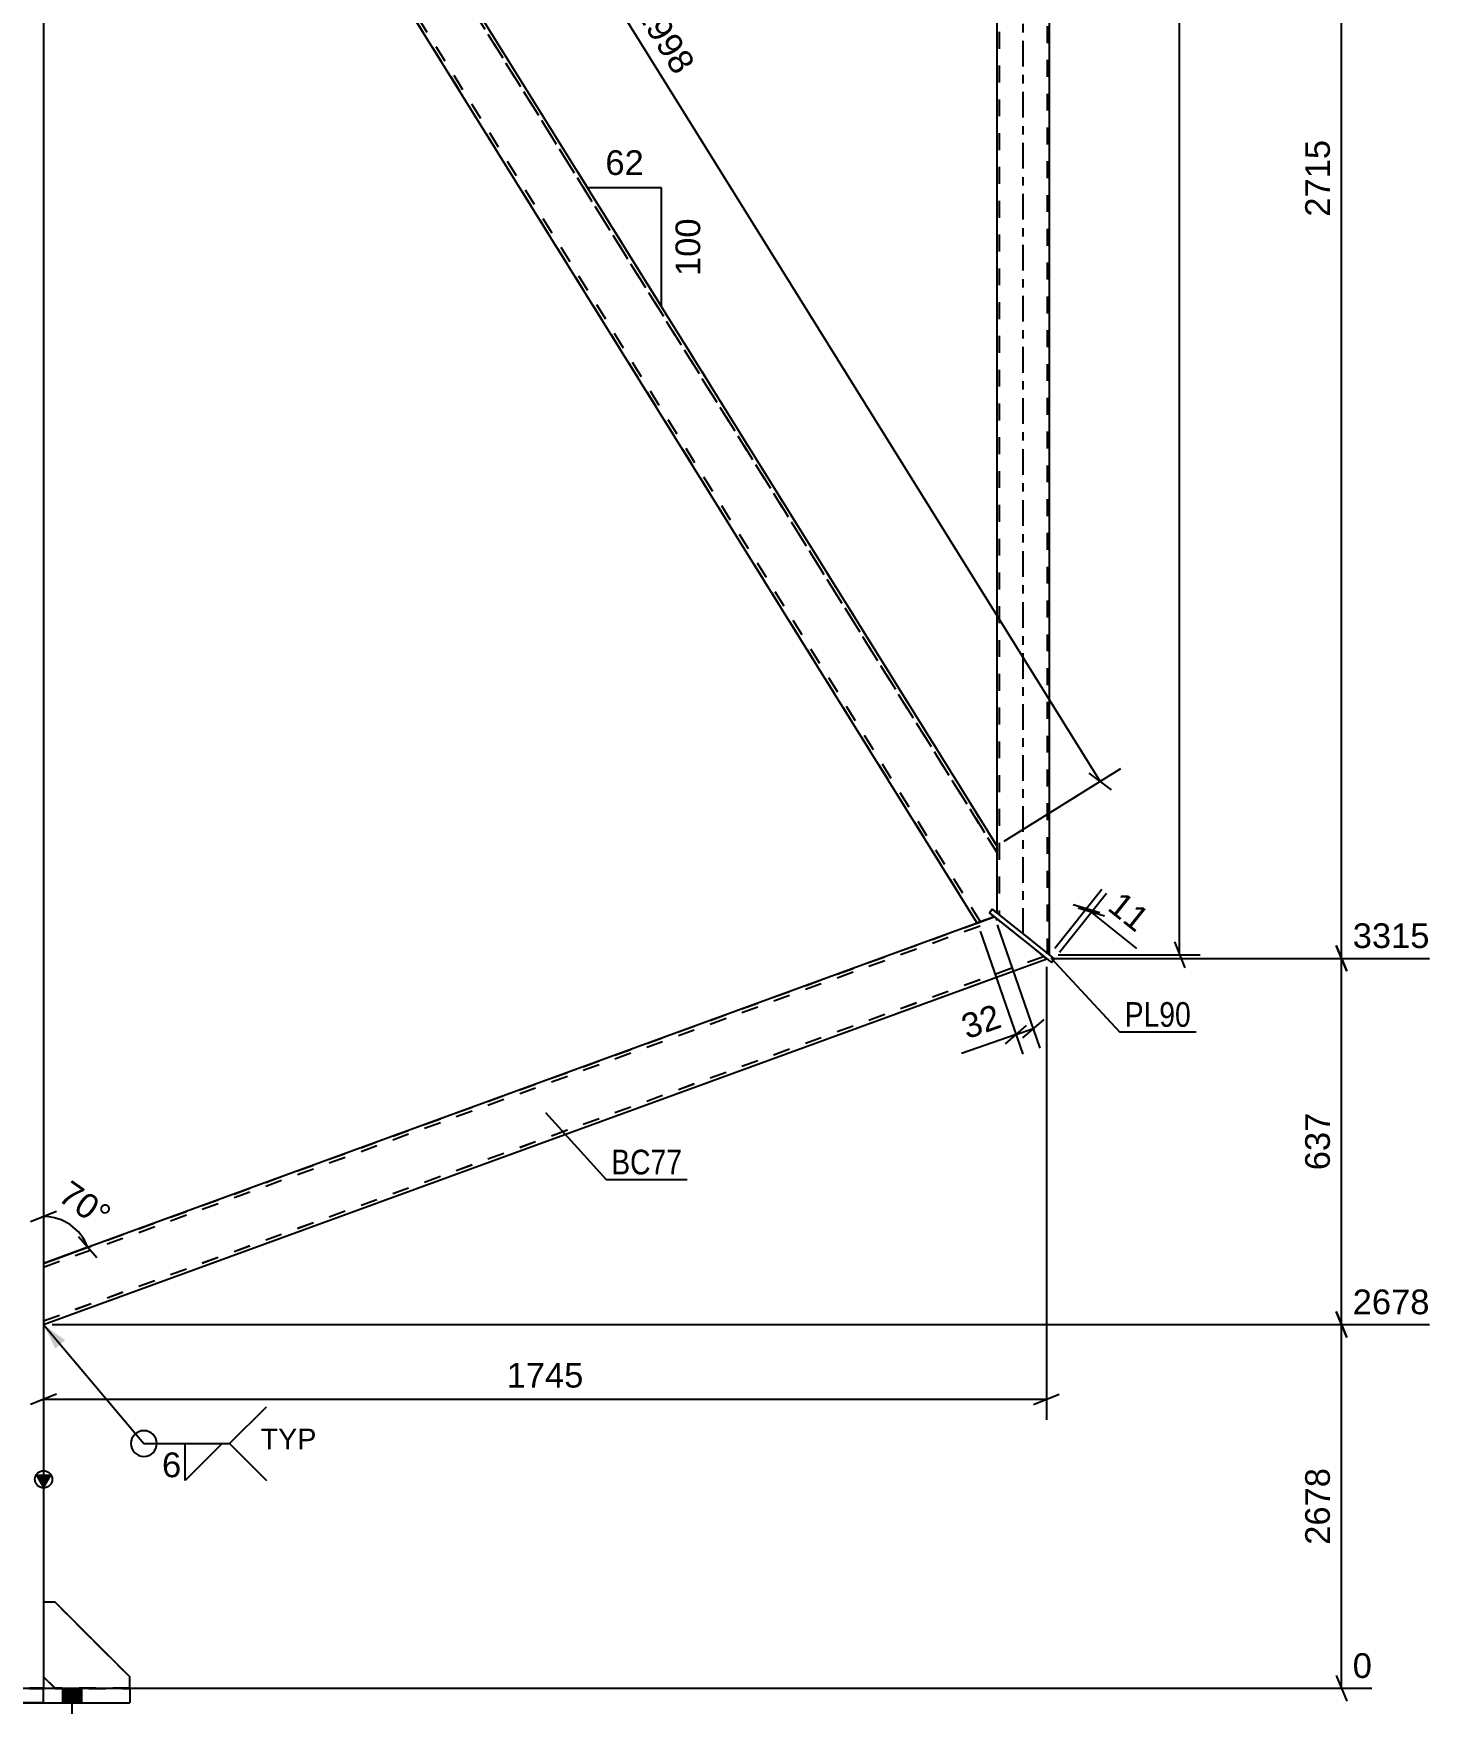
# Model space of a CAD drawing. Header units: millimetres. Extents: x 0 to 841, y 0 to 594.
# Drawn here: x 338.8 to 501.4, y 205.4 to 399.6 of the extents above; entities that cross this region are included whole.
import ezdxf

# ---------------------------------------------------------------- set-up
doc = ezdxf.new("R2010")
doc.units = ezdxf.units.MM
doc.linetypes.add('DXK_LINE_DOT2', pattern=[3.9198, 1.9599, -1.9599])
doc.linetypes.add('DXK_LINE_DOT3', pattern=[5.9187, 2.979, -0.9799, 0.9799, -0.9799])
doc.styles.add('Arial', font='ARIAL.TTF', dxfattribs={"height": 0.2})
doc.styles.add('Arial Narrow', font='ARIALN.TTF', dxfattribs={"height": 0.2})

# ---------------------------------------------------------------- blocks, each defined once
blk = doc.blocks.new('Part-284933679-5419 - 2603')
at = {"color": 2, "linetype": 'Continuous'}
for p, q in [((456.68, 292.74), (456.68, 522.41)), ((450.58, 513.09), (450.58, 305.41))]:
    blk.add_line(p, q, dxfattribs=at)
at = {"color": 7, "linetype": 'DXK_LINE_DOT2'}
for p, q in [((456.41, 522), (456.41, 292.95)), ((450.85, 513.5), (450.85, 297.4)), ((450.58, 305.41), (450.58, 297.61)), ((450.58, 297.61), (450.58, 297.61)), ((450.58, 297.61), (450.62, 297.58)), ((450.62, 297.58), (450.58, 297.61)), ((450.62, 297.58), (450.74, 297.49)), ((450.74, 297.49), (450.62, 297.58)), ((450.74, 297.49), (450.91, 297.35)), ((450.91, 297.35), (450.74, 297.49)), ((450.85, 297.4), (450.85, 297.4)), ((450.87, 297.38), (450.85, 297.4)), ((450.85, 297.4), (450.87, 297.38)), ((450.92, 297.34), (450.87, 297.38)), ((450.87, 297.38), (450.92, 297.34)), ((450.91, 297.35), (456.41, 292.95)), ((450.91, 297.35), (456.35, 293)), ((451.01, 297.27), (450.92, 297.34)), ((450.92, 297.34), (451.01, 297.27)), ((451.01, 297.27), (456.25, 293.08)), ((451.01, 297.27), (456.25, 293.08)), ((456.25, 293.08), (456.33, 293.02)), ((456.33, 293.01), (456.25, 293.08)), ((456.33, 293.02), (456.39, 292.97)), ((456.39, 292.97), (456.33, 293.01)), ((456.52, 292.86), (456.35, 293)), ((456.39, 292.97), (456.41, 292.95)), ((456.41, 292.95), (456.39, 292.97)), ((456.41, 292.95), (456.41, 292.95)), ((456.41, 292.95), (456.52, 292.86)), ((456.52, 292.86), (456.64, 292.77)), ((456.64, 292.77), (456.52, 292.86)), ((456.64, 292.77), (456.68, 292.74)), ((456.68, 292.74), (456.64, 292.77)), ((456.68, 292.74), (456.68, 292.74)), ((456.68, 292.74), (456.68, 292.74))]:
    blk.add_line(p, q, dxfattribs=at)
at = {"color": 7, "linetype": 'DXK_LINE_DOT3'}
blk.add_line((453.63, 295.18), (453.63, 517.75), dxfattribs=at)
blk = doc.blocks.new('Part-284933679-2610 - 2603')
at = {"color": 7, "linetype": 'DXK_LINE_DOT2'}
for p, q in [((341.32, 217.65), (339.99, 217.65)), ((339.99, 217.65), (339.99, 208.98)), ((341.32, 217.65), (339.99, 217.65)), ((349.99, 208.98), (341.32, 217.65)), ((341.32, 217.65), (341.32, 217.65)), ((341.32, 217.65), (349.99, 208.98)), ((341.32, 207.65), (339.99, 208.98)), ((349.99, 207.65), (349.99, 208.98)), ((341.32, 207.65), (341.31, 207.66)), ((341.32, 207.65), (349.99, 207.65)), ((341.32, 207.65), (341.32, 207.65)), ((341.32, 207.65), (349.99, 207.65))]:
    blk.add_line(p, q, dxfattribs=at)
at = {"color": 2, "linetype": 'Continuous'}
blk.add_line((341.31, 207.66), (339.99, 208.98), dxfattribs=at)
blk = doc.blocks.new('Part-284933679-2625 - 2603')
at = {"color": 7, "linetype": 'DXK_LINE_DOT2'}
for p, q in [((339.99, 256.95), (450.29, 297.16)), ((450.29, 297.16), (448.31, 296.44)), ((450.29, 297.16), (450.29, 297.16)), ((450.29, 297.16), (450.34, 297.12)), ((450.34, 297.12), (450.29, 297.16)), ((339.99, 256.53), (450.65, 296.87)), ((339.99, 256.53), (450.65, 296.87)), ((450.34, 297.12), (450.5, 296.99)), ((450.5, 296.99), (450.34, 297.12)), ((450.5, 296.99), (450.74, 296.8)), ((450.74, 296.8), (450.5, 296.99)), ((450.65, 296.87), (450.65, 296.87)), ((450.68, 296.85), (450.65, 296.87)), ((450.65, 296.87), (450.68, 296.85)), ((450.76, 296.79), (450.68, 296.85)), ((450.68, 296.85), (450.76, 296.78)), ((450.74, 296.8), (451.02, 296.58)), ((451.02, 296.58), (450.74, 296.8)), ((450.88, 296.69), (450.76, 296.79)), ((450.76, 296.78), (450.88, 296.69)), ((450.88, 296.69), (455.79, 292.76)), ((450.88, 296.69), (455.79, 292.76)), ((451.02, 296.58), (455.65, 292.88)), ((451.02, 296.58), (455.65, 292.88)), ((339.99, 250.29), (456.02, 292.58)), ((339.99, 250.28), (456.02, 292.58)), ((455.65, 292.88), (455.93, 292.65)), ((455.93, 292.65), (455.65, 292.88)), ((455.79, 292.76), (455.91, 292.67)), ((455.91, 292.67), (455.79, 292.76)), ((455.91, 292.67), (455.99, 292.61)), ((455.99, 292.61), (455.91, 292.67)), ((455.93, 292.65), (456.17, 292.46)), ((456.17, 292.46), (455.93, 292.65)), ((455.99, 292.61), (456.02, 292.58)), ((456.02, 292.58), (455.99, 292.61)), ((456.02, 292.58), (456.02, 292.58)), ((456.17, 292.46), (456.33, 292.34)), ((456.33, 292.33), (456.17, 292.46)), ((456.33, 292.34), (456.39, 292.29)), ((456.39, 292.29), (456.33, 292.33)), ((456.39, 292.29), (456.39, 292.29)), ((339.99, 256.96), (339.99, 249.86))]:
    blk.add_line(p, q, dxfattribs=at)
at = {"color": 2, "linetype": 'Continuous'}
for p, q in [((448.31, 296.44), (339.99, 256.96)), ((339.99, 249.86), (456.39, 292.29)), ((339.99, 249.86), (456.39, 292.29))]:
    blk.add_line(p, q, dxfattribs=at)
blk = doc.blocks.new('Bolt-284933679-2662 - 2603')
at = {"linetype": 'Continuous'}
for points in [[(302.22, 205.99), (304.42, 205.99), (304.42, 207.66), (302.22, 207.66)], [(302.22, 205.99), (304.42, 205.99), (304.42, 207.65), (302.22, 207.65)], [(315.55, 205.99), (317.75, 205.99), (317.75, 207.66), (315.55, 207.66)], [(315.55, 205.98), (317.75, 205.98), (317.75, 207.65), (315.55, 207.65)], [(328.89, 205.99), (331.09, 205.99), (331.09, 207.66), (328.89, 207.66)], [(328.89, 205.98), (331.09, 205.98), (331.09, 207.65), (328.89, 207.65)], [(342.22, 205.99), (344.42, 205.99), (344.42, 207.66), (342.22, 207.66)], [(342.22, 205.99), (344.42, 205.99), (344.42, 207.65), (342.22, 207.65)]]:
    blk.add_hatch(color=1, dxfattribs=at).paths.add_polyline_path(points)
at = {"color": 1, "linetype": 'Continuous'}
for p, q in [((302.22, 205.99), (302.22, 207.66)), ((302.22, 205.99), (302.22, 207.65)), ((303.32, 204.72), (303.32, 207.66)), ((303.32, 204.72), (303.32, 207.65)), ((304.42, 205.99), (304.42, 207.66)), ((304.42, 205.99), (304.42, 207.65)), ((315.55, 205.99), (315.55, 207.66)), ((315.55, 205.98), (315.55, 207.65)), ((316.65, 204.72), (316.65, 207.66)), ((316.65, 204.72), (316.65, 207.65)), ((317.75, 205.99), (317.75, 207.66)), ((317.75, 205.98), (317.75, 207.65)), ((328.89, 205.99), (328.89, 207.66)), ((328.89, 205.98), (328.89, 207.65)), ((329.99, 204.72), (329.99, 207.66)), ((329.99, 204.72), (329.99, 207.65)), ((331.09, 205.99), (331.09, 207.66)), ((331.09, 205.98), (331.09, 207.65)), ((342.22, 205.99), (342.22, 207.66)), ((342.22, 205.99), (342.22, 207.65)), ((343.32, 204.72), (343.32, 207.66)), ((343.32, 204.72), (343.32, 207.65)), ((344.42, 205.99), (344.42, 207.66)), ((344.42, 205.99), (344.42, 207.65))]:
    blk.add_line(p, q, dxfattribs=at)
blk = doc.blocks.new('Part-284933679-2737 - 2603')
at = {"linetype": 'Continuous'}
blk.add_hatch(color=2, dxfattribs=at).paths.add_polyline_path([(339.99, 231), (339.19, 232.4), (340.79, 232.4)])
at = {"color": 2, "linetype": 'Continuous'}
for p, q in [((339.99, 482.09), (339.99, 231.09)), ((339.99, 231), (339.19, 232.4)), ((339.19, 232.4), (340.79, 232.4)), ((340.79, 232.4), (339.99, 231)), ((339.99, 230.99), (339.99, 217.66)), ((339.99, 208.99), (339.99, 207.66))]:
    blk.add_line(p, q, dxfattribs=at)
at = {"color": 7, "linetype": 'DXK_LINE_DOT2'}
for p, q in [((339.99, 217.66), (339.99, 208.99)), ((339.21, 207.66), (338.34, 207.66)), ((338.34, 207.65), (339.21, 207.65)), ((339.78, 207.66), (339.21, 207.66)), ((339.21, 207.65), (339.78, 207.65)), ((339.99, 207.66), (339.78, 207.66)), ((339.78, 207.65), (339.99, 207.65)), ((339.99, 207.65), (339.99, 207.66)), ((339.99, 207.66), (339.99, 207.65))]:
    blk.add_line(p, q, dxfattribs=at)
at = {"color": 2, "linetype": 'Continuous'}
blk.add_circle((339.99, 231.9), 1, dxfattribs=at)
blk = doc.blocks.new('Part-284933679-2680 - 2603')
at = {"color": 2, "linetype": 'Continuous'}
for p, q in [((341.32, 217.66), (339.99, 217.66)), ((339.99, 217.66), (339.99, 208.99)), ((349.99, 208.99), (341.32, 217.66)), ((341.32, 217.66), (341.32, 217.66)), ((341.32, 207.66), (339.99, 208.99)), ((349.99, 207.66), (349.99, 208.99))]:
    blk.add_line(p, q, dxfattribs=at)
at = {"color": 7, "linetype": 'DXK_LINE_DOT2'}
for p, q in [((341.32, 217.66), (339.99, 217.66)), ((341.32, 217.66), (349.99, 208.99)), ((341.32, 207.66), (339.99, 208.99)), ((341.32, 207.66), (341.32, 207.66)), ((341.32, 207.66), (349.99, 207.66)), ((341.32, 207.66), (341.32, 207.66)), ((349.99, 207.66), (341.32, 207.66)), ((349.99, 207.66), (349.99, 207.66)), ((349.99, 207.66), (349.99, 207.66))]:
    blk.add_line(p, q, dxfattribs=at)
blk = doc.blocks.new('Part-284933679-2732 - 2603')
at = {"color": 2, "linetype": 'Continuous'}
for p, q in [((296.65, 207.66), (306.65, 207.66)), ((296.65, 205.98), (296.65, 207.66)), ((306.65, 205.99), (296.65, 205.99)), ((296.65, 205.99), (296.65, 205.98)), ((296.65, 205.98), (306.65, 205.98)), ((306.65, 207.66), (339.99, 207.66)), ((306.65, 207.66), (306.65, 205.99)), ((306.65, 205.99), (339.99, 205.99)), ((339.99, 205.98), (306.65, 205.98)), ((339.99, 207.66), (349.99, 207.66)), ((339.99, 205.99), (339.99, 207.66)), ((339.99, 205.99), (349.99, 205.99)), ((339.99, 205.98), (349.99, 205.98)), ((349.99, 207.66), (349.99, 205.98))]:
    blk.add_line(p, q, dxfattribs=at)
at = {"color": 7, "linetype": 'DXK_LINE_DOT2'}
for p, q in [((306.65, 207.65), (296.65, 207.65)), ((339.99, 207.65), (306.65, 207.65)), ((306.65, 205.98), (306.65, 205.99)), ((349.99, 207.65), (339.99, 207.65)), ((339.99, 205.99), (339.99, 205.98)), ((349.99, 207.66), (349.99, 207.65))]:
    blk.add_line(p, q, dxfattribs=at)
blk = doc.blocks.new('Part-284933679-2761 - 2603')
at = {"color": 2, "linetype": 'Continuous'}
for p, q in [((449.73, 297.61), (450.06, 298.03)), ((449.73, 297.61), (456.91, 291.88)), ((450.06, 298.03), (457.24, 292.29)), ((456.38, 292.29), (456.91, 291.87)), ((456.91, 291.87), (457.24, 292.29)), ((457.24, 292.29), (456.91, 291.88)), ((456.91, 291.88), (456.91, 291.87))]:
    blk.add_line(p, q, dxfattribs=at)
at = {"color": 7, "linetype": 'DXK_LINE_DOT2'}
for p, q in [((450.06, 298.03), (449.73, 297.61)), ((449.73, 297.61), (449.73, 297.61)), ((449.73, 297.61), (456.38, 292.29)), ((450.06, 298.03), (450.06, 298.03)), ((450.06, 298.03), (457.24, 292.29)), ((457.24, 292.29), (457.24, 292.29))]:
    blk.add_line(p, q, dxfattribs=at)
blk = doc.blocks.new('Part-284933679-2794 - 2603')
at = {"color": 7, "linetype": 'DXK_LINE_DOT2'}
for p, q in [((344.37, 474.92), (339.99, 473.33)), ((344.37, 474.92), (339.99, 473.33)), ((339.99, 473.33), (344.22, 474.87)), ((344.51, 474.98), (344.22, 474.87)), ((344.37, 474.92), (344.49, 474.97)), ((344.49, 474.97), (344.37, 474.92)), ((344.49, 474.97), (344.57, 475)), ((344.57, 475), (344.49, 474.97)), ((344.76, 475.07), (344.51, 474.98)), ((344.57, 475), (344.6, 475.01)), ((344.6, 475.01), (344.57, 475)), ((344.6, 475.01), (344.6, 475.01)), ((450.58, 304.66), (344.6, 475.01)), ((344.6, 475.01), (450.58, 304.66)), ((344.93, 475.13), (344.76, 475.07)), ((344.99, 475.15), (344.93, 475.13)), ((344.99, 475.15), (344.99, 475.15)), ((450.58, 305.41), (344.99, 475.15)), ((339.99, 473.33), (339.99, 470.57)), ((448.69, 296.58), (339.99, 471.32)), ((448.69, 296.58), (339.99, 471.32)), ((448.31, 296.44), (339.99, 470.57)), ((450.58, 305.41), (450.58, 305.41)), ((450.58, 305.3), (450.58, 303.9)), ((450.58, 304.66), (450.58, 304.66)), ((448.93, 296.67), (450.29, 297.16)), ((448.93, 296.67), (450.29, 297.16)), ((448.93, 296.67), (450.29, 297.16)), ((449.73, 297.61), (450.06, 298.03)), ((450.06, 298.03), (449.73, 297.61)), ((450.06, 298.03), (449.73, 297.61)), ((449.73, 297.61), (450.06, 298.03)), ((450.29, 297.16), (449.73, 297.61)), ((449.73, 297.61), (450.29, 297.16)), ((449.73, 297.61), (450.29, 297.16)), ((450.29, 297.16), (449.73, 297.61)), ((449.73, 297.61), (449.73, 297.61)), ((449.73, 297.61), (449.73, 297.61)), ((450.06, 298.03), (450.58, 297.61)), ((450.58, 297.61), (450.06, 298.03)), ((450.58, 297.61), (450.06, 298.03)), ((450.06, 298.03), (450.58, 297.61)), ((450.06, 298.03), (450.06, 298.03)), ((450.06, 298.03), (450.06, 298.03)), ((450.29, 297.16), (450.29, 297.16)), ((450.29, 297.16), (450.29, 297.16)), ((450.58, 297.61), (450.58, 297.61)), ((450.58, 297.61), (450.58, 297.61)), ((450.58, 297.61), (450.58, 297.61)), ((448.31, 296.44), (448.37, 296.46)), ((448.31, 296.44), (448.31, 296.44)), ((448.37, 296.46), (448.53, 296.52)), ((448.53, 296.52), (448.78, 296.61)), ((448.72, 296.59), (448.69, 296.58)), ((448.69, 296.58), (448.72, 296.59)), ((448.69, 296.58), (448.69, 296.58)), ((448.8, 296.62), (448.72, 296.59)), ((448.72, 296.59), (448.78, 296.62)), ((448.78, 296.61), (448.93, 296.67)), ((448.78, 296.62), (448.8, 296.62)), ((448.93, 296.67), (448.8, 296.62)), ((448.8, 296.62), (448.93, 296.67))]:
    blk.add_line(p, q, dxfattribs=at)
at = {"color": 2, "linetype": 'Continuous'}
for p, q in [((344.22, 474.87), (339.99, 473.33)), ((344.22, 474.87), (344.51, 474.98)), ((344.51, 474.98), (344.76, 475.07)), ((344.76, 475.07), (344.93, 475.13)), ((344.93, 475.13), (344.99, 475.15)), ((344.99, 475.15), (450.58, 305.41)), ((448.31, 296.44), (339.99, 470.57)), ((450.58, 305.41), (450.58, 303.9)), ((450.58, 303.9), (450.58, 297.61)), ((449.08, 296.72), (450.29, 297.16)), ((448.37, 296.46), (448.31, 296.44)), ((448.53, 296.52), (448.37, 296.46)), ((448.78, 296.62), (448.53, 296.52)), ((449.08, 296.72), (448.78, 296.62))]:
    blk.add_line(p, q, dxfattribs=at)
blk = doc.blocks.new('AngleDimension-284933679-9780 - 2603')
at = {"color": 7, "linetype": 'Continuous'}
for p, q in [((405.75, 377.47), (403.11, 381.72)), ((411.67, 381.72), (403.11, 381.72)), ((411.67, 367.96), (403.11, 381.72)), ((411.67, 367.96), (411.67, 381.72))]:
    blk.add_line(p, q, dxfattribs=at)
at = {"color": 0}
for points in [[(410.21, 382.62), (410.21, 386.82), (404.57, 386.82), (404.57, 382.62)], [(416.77, 378.77), (412.57, 378.77), (412.57, 370.9), (416.77, 370.9)]]:
    blk.add_wipeout(points, dxfattribs=at)
at = {"color": 3, "style": 'Arial'}
blk.add_text('62', height=2.865, dxfattribs=at).set_placement((405.17, 383.22))
blk.add_text('100', height=2.865, rotation=90.0002, dxfattribs=at).set_placement((416.17, 371.5))
blk = doc.blocks.new('StraightDimension-284933679-9416 - 2603')
at = {"color": 7, "linetype": 'Continuous'}
for p, q in [((491.17, 248.36), (489.97, 251.36)), ((340.99, 249.86), (500.76, 249.86)), ((490.57, 207.66), (490.57, 249.86)), ((489.97, 209.16), (491.17, 206.16)), ((340.99, 207.66), (494.09, 207.66))]:
    blk.add_line(p, q, dxfattribs=at)
at = {"color": 0, "linetype": 'Continuous'}
for points in [[(501.36, 250.46), (501.36, 254.66), (491.27, 254.66), (491.27, 250.46)], [(494.69, 208.26), (494.69, 212.46), (491.27, 212.46), (491.27, 208.26)]]:
    blk.add_wipeout(points, dxfattribs=at)
at = {"color": 0}
blk.add_wipeout([(489.82, 233.8), (485.62, 233.8), (485.62, 223.71), (489.82, 223.71)], dxfattribs=at)
at = {"color": 3, "linetype": 'Continuous', "style": 'Arial'}
for s, height, p in [('2678', 2.865, (491.87, 251.06)), ('0', 2.87, (491.87, 208.86))]:
    blk.add_text(s, height=height, dxfattribs=at).set_placement(p)
at = {"color": 3, "style": 'Arial'}
blk.add_text('2678', height=2.865, rotation=90.0002, dxfattribs=at).set_placement((489.22, 224.31))
blk = doc.blocks.new('StraightDimension-284933679-9414 - 2603')
at = {"color": 7, "linetype": 'Continuous'}
for p, q in [((491.17, 471.83), (489.97, 474.83)), ((340.99, 473.33), (500.76, 473.33)), ((490.57, 292.34), (490.57, 473.33)), ((489.97, 293.84), (491.17, 290.84)), ((457.33, 292.34), (500.76, 292.34))]:
    blk.add_line(p, q, dxfattribs=at)
at = {"color": 0, "linetype": 'Continuous'}
blk.add_wipeout([(501.36, 473.93), (501.36, 478.13), (491.27, 478.13), (491.27, 473.93)], dxfattribs=at)
at = {"color": 0}
blk.add_wipeout([(489.82, 387.88), (485.62, 387.88), (485.62, 377.78), (489.82, 377.78)], dxfattribs=at)
at = {"color": 3, "linetype": 'Continuous', "style": 'Arial'}
blk.add_text('6030', height=2.865, dxfattribs=at).set_placement((491.87, 474.53))
at = {"color": 3, "style": 'Arial'}
blk.add_text('2715', height=2.865, rotation=90.0002, dxfattribs=at).set_placement((489.22, 378.38))
blk = doc.blocks.new('StraightDimension-284933679-9973 - 2603')
at = {"color": 7, "linetype": 'Continuous'}
for p, q in [((471.78, 292.74), (471.78, 522.41)), ((471.18, 294.24), (472.38, 291.24)), ((457.68, 292.74), (474.18, 292.74))]:
    blk.add_line(p, q, dxfattribs=at)
blk = doc.blocks.new('AngleDimension-284933679-3102 - 2603')
at = {"color": 7, "linetype": 'Continuous'}
for p, q in [((338.49, 261.8), (341.49, 263)), ((339.99, 262.4), (339.99, 256.95)), ((345.11, 258.82), (339.99, 256.95)), ((340.93, 257.29), (345.11, 258.82)), ((346.18, 257.62), (344.03, 260.02))]:
    blk.add_line(p, q, dxfattribs=at)
blk.add_arc((339.99, 256.95), 5.45, 20.0285, 90, dxfattribs=at)
at = {"color": 0}
blk.add_wipeout([(346.6, 260.08), (349, 263.52), (343.07, 267.67), (340.66, 264.23)], dxfattribs=at)
at = {"color": 3, "style": 'Arial'}
blk.add_text('70°', height=2.865, rotation=-34.9848, dxfattribs=at).set_placement((341.49, 264.38))
blk = doc.blocks.new('StraightDimension-284933679-9415 - 2603')
at = {"color": 7, "linetype": 'Continuous'}
for p, q in [((491.17, 290.84), (489.97, 293.84)), ((457.33, 292.34), (500.76, 292.34)), ((490.57, 249.86), (490.57, 292.34)), ((489.97, 251.36), (491.17, 248.36)), ((340.99, 249.86), (500.76, 249.86))]:
    blk.add_line(p, q, dxfattribs=at)
at = {"color": 0, "linetype": 'Continuous'}
blk.add_wipeout([(501.36, 292.94), (501.36, 297.14), (491.27, 297.14), (491.27, 292.94)], dxfattribs=at)
at = {"color": 0}
blk.add_wipeout([(489.82, 275.03), (485.62, 275.03), (485.62, 267.16), (489.82, 267.16)], dxfattribs=at)
at = {"color": 3, "linetype": 'Continuous', "style": 'Arial'}
blk.add_text('3315', height=2.865, dxfattribs=at).set_placement((491.87, 293.54))
at = {"color": 3, "style": 'Arial'}
blk.add_text('637', height=2.865, rotation=90.0002, dxfattribs=at).set_placement((489.22, 267.76))
blk = doc.blocks.new('StraightDimension-284933679-9465 - 2603')
at = {"color": 7, "linetype": 'Continuous'}
for p, q in [((457.3, 293.52), (462.76, 300.36)), ((457.86, 293.07), (463.32, 299.91)), ((459.44, 298.6), (462.53, 297.66)), ((463.09, 297.22), (460, 298.15)), ((460.99, 298.13), (461.55, 297.68))]:
    blk.add_line(p, q, dxfattribs=at)
at = {"color": 0}
blk.add_wipeout([(466.84, 294.42), (469.46, 297.7), (465.05, 301.22), (462.42, 297.94)], dxfattribs=at)
at = {"color": 7, "linetype": 'Continuous'}
blk.add_line((461.55, 297.68), (466.78, 293.5), dxfattribs=at)
blk.add_line((461.55, 297.68), (466.78, 293.5), dxfattribs=at)
at = {"color": 3, "style": 'Arial'}
blk.add_text('11', height=2.865, rotation=-38.6174, dxfattribs=at).set_placement((463.27, 298.04))
blk = doc.blocks.new('StraightDimension-284933679-9798 - 2603')
at = {"color": 7, "linetype": 'Continuous'}
for p, q in [((345.84, 475.68), (359.39, 484.1)), ((358.27, 481.64), (355.66, 483.56)), ((356.97, 482.6), (462.56, 312.86)), ((451.43, 305.94), (464.98, 314.37)), ((461.26, 313.82), (463.86, 311.91))]:
    blk.add_line(p, q, dxfattribs=at)
at = {"color": 0}
blk.add_wipeout([(413.06, 393.84), (416.63, 396.06), (411.3, 404.63), (407.73, 402.41)], dxfattribs=at)
at = {"color": 3, "style": 'Arial'}
blk.add_text('2998', height=2.865, rotation=-58.1151, dxfattribs=at).set_placement((408.56, 402.22))
blk = doc.blocks.new('StraightDimension-284933679-9939 - 2603')
at = {"color": 7, "linetype": 'Continuous'}
for p, q in [((456.33, 291.34), (456.33, 238.8)), ((339.99, 248.86), (339.99, 238.8)), ((341.49, 241.8), (338.49, 240.6)), ((339.99, 241.2), (456.33, 241.2)), ((454.83, 240.6), (457.83, 241.8))]:
    blk.add_line(p, q, dxfattribs=at)
at = {"color": 0}
blk.add_wipeout([(403.21, 241.95), (403.21, 246.15), (393.11, 246.15), (393.11, 241.95)], dxfattribs=at)
at = {"color": 3, "style": 'Arial'}
blk.add_text('1745', height=2.865, dxfattribs=at).set_placement((393.71, 242.55))
blk = doc.blocks.new('StraightDimension-284933679-20827 - 2603')
at = {"color": 7, "linetype": 'Continuous'}
for p, q in [((448.64, 295.5), (453.6, 281.23)), ((450.61, 296.22), (455.59, 281.92)), ((451.59, 282.43), (454.03, 284.55)), ((452.81, 283.49), (454.8, 284.19)), ((456.02, 285.25), (453.58, 283.13))]:
    blk.add_line(p, q, dxfattribs=at)
at = {"color": 0}
blk.add_wipeout([(452.07, 284.03), (450.69, 288), (445.36, 286.14), (446.74, 282.17)], dxfattribs=at)
at = {"color": 7, "linetype": 'Continuous'}
blk.add_line((452.81, 283.49), (446.49, 281.29), dxfattribs=at)
blk.add_line((452.81, 283.49), (446.49, 281.29), dxfattribs=at)
at = {"color": 3, "style": 'Arial'}
blk.add_text('32', height=2.865, rotation=19.1826, dxfattribs=at).set_placement((447.11, 282.94))
blk = doc.blocks.new('Mark-284933679-9831 - 2603')
at = {"color": 0}
blk.add_wipeout([(414.07, 267.28), (414.07, 270.28), (405.85, 270.28), (405.85, 267.28)], dxfattribs=at)
blk.add_wipeout([(414.07, 267.28), (414.07, 270.28), (405.85, 270.28), (405.85, 267.28)], dxfattribs=at)
at = {"color": 30, "linetype": 'Continuous'}
for p, q in [((398.22, 274.46), (405.25, 266.68)), ((405.25, 266.68), (414.67, 266.68))]:
    blk.add_line(p, q, dxfattribs=at)
at = {"color": 3, "style": 'Arial Narrow'}
blk.add_text('BC77', height=2.863, dxfattribs=at).set_placement((405.85, 267.28))
blk = doc.blocks.new('Mark-284933679-2757 - 2603')
at = {"color": 0}
blk.add_wipeout([(473.1, 284.4), (473.1, 287.4), (465.42, 287.4), (465.42, 284.4)], dxfattribs=at)
blk.add_wipeout([(473.1, 284.4), (473.1, 287.4), (465.42, 287.4), (465.42, 284.4)], dxfattribs=at)
at = {"color": 30, "linetype": 'Continuous'}
for p, q in [((456.84, 292.39), (464.82, 283.8)), ((464.82, 283.8), (473.7, 283.8))]:
    blk.add_line(p, q, dxfattribs=at)
at = {"color": 3, "style": 'Arial Narrow'}
blk.add_text('PL90', height=2.863, dxfattribs=at).set_placement((465.42, 284.4))
blk = doc.blocks.new('WeldMark-284933679-10032 - 2603')
at = {"linetype": 'Continuous'}
blk.add_hatch(color=30, dxfattribs=at).paths.add_polyline_path([(341.35, 247.08), (339.99, 249.86), (342.49, 248.05)])
at = {"color": 30, "linetype": 'Continuous'}
blk.add_line((339.99, 249.86), (351.63, 236.05), dxfattribs=at)
at = {"color": 3, "linetype": 'Continuous'}
for q in [(365.84, 240.33), (365.84, 231.76)]:
    blk.add_line((361.56, 236.05), q, dxfattribs=at)
blk.add_arc((351.63, 236.05), 1.5, 90, 270, dxfattribs=at)
at = {"color": 0}
blk.add_wipeout([(355.76, 231.95), (355.76, 235.35), (353.53, 235.35), (353.53, 231.95)], dxfattribs=at)
at = {"color": 30, "linetype": 'Continuous'}
blk.add_line((351.63, 236.05), (361.56, 236.05), dxfattribs=at)
at = {"color": 3, "linetype": 'Continuous'}
for p, q in [((356.42, 236.05), (360.7, 236.05)), ((360.7, 236.05), (356.42, 231.76)), ((356.42, 231.76), (356.42, 236.05))]:
    blk.add_line(p, q, dxfattribs=at)
blk.add_arc((351.63, 236.05), 1.5, 270, 90, dxfattribs=at)
at = {"color": 3, "style": 'Arial'}
blk.add_text('6', height=2.87, dxfattribs=at).set_placement((353.73, 232.15))
at = {"color": 0, "linetype": 'Continuous'}
blk.add_wipeout([(371.64, 235.4), (371.64, 237.9), (365.16, 237.9), (365.16, 235.4)], dxfattribs=at)
blk.add_wipeout([(371.64, 235.4), (371.64, 237.9), (365.16, 237.9), (365.16, 235.4)], dxfattribs=at)
at = {"color": 3, "linetype": 'Continuous', "style": 'Arial'}
blk.add_text('TYP', height=2.388, dxfattribs=at).set_placement((365.16, 235.4))

msp = doc.modelspace()

# ---------------------------------------------------------------- block references
for name in ['Part-284933679-5419 - 2603', 'Part-284933679-2737 - 2603', 'Part-284933679-2794 - 2603', 'Part-284933679-2625 - 2603', 'Part-284933679-2761 - 2603', 'Part-284933679-2680 - 2603', 'Part-284933679-2610 - 2603', 'Part-284933679-2732 - 2603', 'Bolt-284933679-2662 - 2603']:
    msp.add_blockref(name, (0, 0))

# ---------------------------------------------------------------- next in the draw order: block references
for name in ['AngleDimension-284933679-9780 - 2603', 'AngleDimension-284933679-3102 - 2603', 'StraightDimension-284933679-9416 - 2603']:
    msp.add_blockref(name, (0, 0))

# ---------------------------------------------------------------- next in the draw order: block references
msp.add_blockref('StraightDimension-284933679-9414 - 2603', (0, 0))

# ---------------------------------------------------------------- next in the draw order: block references
msp.add_blockref('StraightDimension-284933679-9973 - 2603', (0, 0))

# ---------------------------------------------------------------- next in the draw order: block references
for name in ['StraightDimension-284933679-9798 - 2603', 'StraightDimension-284933679-9415 - 2603']:
    msp.add_blockref(name, (0, 0))

# ---------------------------------------------------------------- next in the draw order: block references
for name in ['StraightDimension-284933679-9465 - 2603', 'StraightDimension-284933679-9939 - 2603']:
    msp.add_blockref(name, (0, 0))

# ---------------------------------------------------------------- next in the draw order: block references
for name in ['StraightDimension-284933679-20827 - 2603', 'Mark-284933679-9831 - 2603', 'WeldMark-284933679-10032 - 2603']:
    msp.add_blockref(name, (0, 0))

# ---------------------------------------------------------------- next in the draw order: block references
msp.add_blockref('Mark-284933679-2757 - 2603', (0, 0))

doc.saveas('drawing.dxf')
